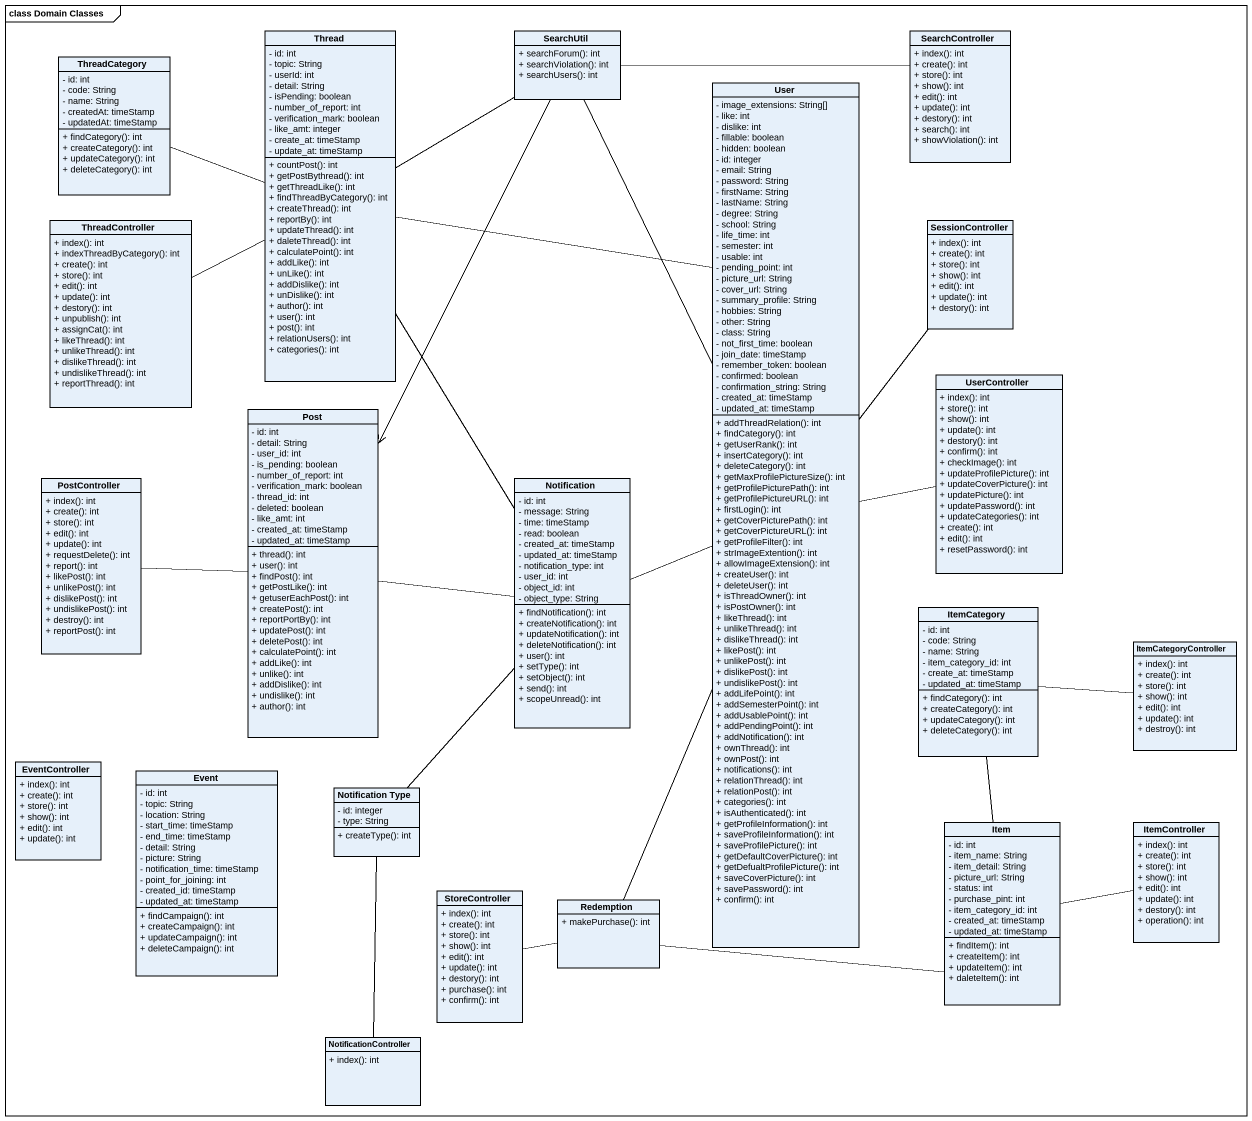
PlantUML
@startuml
mainframe class Domain Classes
hide circle
hide empty members
skinparam classAttributeIconSize 0
class ThreadCategory {
  - id: int
  - code: String
  - name: String
  - createdAt: timeStamp
  - updatedAt: timeStamp
  + findCategory(): int
  + createCategory(): int
  + updateCategory(): int
  + deleteCategory(): int
}
class Thread {
  - id: int
  - topic: String
  - userId: int
  - detail: String
  - isPending: boolean
  - number_of_report: int
  - verification_mark: boolean
  - like_amt: integer
  - create_at: timeStamp
  - update_at: timeStamp
  + countPost(): int
  + getPostBythread(): int
  + getThreadLike(): int
  + findThreadByCategory(): int
  + createThread(): int
  + reportBy(): int
  + updateThread(): int
  + daleteThread(): int
  + calculatePoint(): int
  + addLike(): int
  + unLike(): int
  + addDislike(): int
  + unDislike(): int
  + author(): int
  + user(): int
  + post(): int
  + relationUsers(): int
  + categories(): int
}
class SearchUtil {
  + searchForum(): int
  + searchViolation(): int
  + searchUsers(): int
}
class SearchController {
  + index(): int
  + create(): int
  + store(): int
  + show(): int
  + edit(): int
  + update(): int
  + destory(): int
  + search(): int
  + showViolation(): int
}
class User {
  - image_extensions: String[]
  - like: int
  - dislike: int
  - fillable: boolean
  - hidden: boolean
  - id: integer
  - email: String
  - password: String
  - firstName: String
  - lastName: String
  - degree: String
  - school: String
  - life_time: int
  - semester: int
  - usable: int
  - pending_point: int
  - picture_url: String
  - cover_url: String
  - summary_profile: String
  - hobbies: String
  - other: String
  - class: String
  - not_first_time: boolean
  - join_date: timeStamp
  - remember_token: boolean
  - confirmed: boolean
  - confirmation_string: String
  - created_at: timeStamp
  - updated_at: timeStamp
  + addThreadRelation(): int
  + findCategory(): int
  + getUserRank(): int
  + insertCategory(): int
  + deleteCategory(): int
  + getMaxProfilePictureSize(): int
  + getProfilePicturePath(): int
  + getProfilePictureURL(): int
  + firstLogin(): int
  + getCoverPicturePath(): int
  + getCoverPictureURL(): int
  + getProfileFilter(): int
  + strImageExtention(): int
  + allowImageExtension(): int
  + createUser(): int
  + deleteUser(): int
  + isThreadOwner(): int
  + isPostOwner(): int
  + likeThread(): int
  + unlikeThread(): int
  + dislikeThread(): int
  + likePost(): int
  + unlikePost(): int
  + dislikePost(): int
  + undislikePost(): int
  + addLifePoint(): int
  + addSemesterPoint(): int
  + addUsablePoint(): int
  + addPendingPoint(): int
  + addNotification(): int
  + ownThread(): int
  + ownPost(): int
  + notifications(): int
  + relationThread(): int
  + relationPost(): int
  + categories(): int
  + isAuthenticated(): int
  + getProfileInformation(): int
  + saveProfileInformation(): int
  + saveProfilePicture(): int
  + getDefaultCoverPicture(): int
  + getDefualtProfilePicture(): int
  + saveCoverPicture(): int
  + savePassword(): int
  + confirm(): int
}
class ThreadController {
  + index(): int
  + indexThreadByCategory(): int
  + create(): int
  + store(): int
  + edit(): int
  + update(): int
  + destory(): int
  + unpublish(): int
  + assignCat(): int
  + likeThread(): int
  + unlikeThread(): int
  + dislikeThread(): int
  + undislikeThread(): int
  + reportThread(): int
}
class SessionController {
  + index(): int
  + create(): int
  + store(): int
  + show(): int
  + edit(): int
  + update(): int
  + destory(): int
}
class Post {
  - id: int
  - detail: String
  - user_id: int
  - is_pending: boolean
  - number_of_report: int
  - verification_mark: boolean
  - thread_id: int
  - deleted: boolean
  - like_amt: int
  - created_at: timeStamp
  - updated_at: timeStamp
  + thread(): int
  + user(): int
  + findPost(): int
  + getPostLike(): int
  + getuserEachPost(): int
  + createPost(): int
  + reportPortBy(): int
  + updatePost(): int
  + deletePost(): int
  + calculatePoint(): int
  + addLike(): int
  + unlike(): int
  + addDislike(): int
  + undislike(): int
  + author(): int
}
class UserController {
  + index(): int
  + store(): int
  + show(): int
  + update(): int
  + destory(): int
  + confirm(): int
  + checkImage(): int
  + updateProfilePicture(): int
  + updateCoverPicture(): int
  + updatePicture(): int
  + updatePassword(): int
  + updateCategories(): int
  + create(): int
  + edit(): int
  + resetPassword(): int
}
class PostController {
  + index(): int
  + create(): int
  + store(): int
  + edit(): int
  + update(): int
  + requestDelete(): int
  + report(): int
  + likePost(): int
  + unlikePost(): int
  + dislikePost(): int
  + undislikePost(): int
  + destroy(): int
  + reportPost(): int
}
class Notification {
  - id: int
  - message: String
  - time: timeStamp
  - read: boolean
  - created_at: timeStamp
  - updated_at: timeStamp
  - notification_type: int
  - user_id: int
  - object_id: int
  - object_type: String
  + findNotification(): int
  + createNotification(): int
  + updateNotification(): int
  + deleteNotification(): int
  + user(): int
  + setType(): int
  + setObject(): int
  + send(): int
  + scopeUnread(): int
}
class ItemCategory {
  - id: int
  - code: String
  - name: String
  - item_category_id: int
  - create_at: timeStamp
  - updated_at: timeStamp
  + findCategory(): int
  + createCategory(): int
  + updateCategory(): int
  + deleteCategory(): int
}
class ItemCategoryController {
  + index(): int
  + create(): int
  + store(): int
  + show(): int
  + edit(): int
  + update(): int
  + destroy(): int
}
class EventController {
  + index(): int
  + create(): int
  + store(): int
  + show(): int
  + edit(): int
  + update(): int
}
class Event {
  - id: int
  - topic: String
  - location: String
  - start_time: timeStamp
  - end_time: timeStamp
  - detail: String
  - picture: String
  - notification_time: timeStamp
  - point_for_joining: int
  - created_id: timeStamp
  - updated_at: timeStamp
  + findCampaign(): int
  + createCampaign(): int
  + updateCampaign(): int
  + deleteCampaign(): int
}
class "Notification Type" as Notification_Type {
  - id: integer
  - type: String
  + createType(): int
}
class Item {
  - id: int
  - item_name: String
  - item_detail: String
  - picture_url: String
  - status: int
  - purchase_pint: int
  - item_category_id: int
  - created_at: timeStamp
  - updated_at: timeStamp
  + findItem(): int
  + createItem(): int
  + updateItem(): int
  + daleteItem(): int
}
class ItemController {
  + index(): int
  + create(): int
  + store(): int
  + show(): int
  + edit(): int
  + update(): int
  + destory(): int
  + operation(): int
}
class StoreController {
  + index(): int
  + create(): int
  + store(): int
  + show(): int
  + edit(): int
  + update(): int
  + destory(): int
  + purchase(): int
  + confirm(): int
}
class Redemption {
  + makePurchase(): int
}
class NotificationController {
  + index(): int
}
ThreadCategory -right- Thread
Thread -right- SearchUtil
Thread -- User
SearchUtil -right- SearchController
SearchUtil --> Post
User -up- SearchUtil
User -up- SessionController
User -right- UserController
User -- Redemption
ThreadController -right- Thread
PostController -right- Post
Notification -up- Thread
Notification -right- User
Notification -left- Post
Notification -- Notification_Type
ItemCategory -right- ItemCategoryController
ItemCategory -- Item
Notification_Type -- NotificationController
Item -right- ItemController
Item -left- Redemption
Redemption -left- StoreController
@enduml
